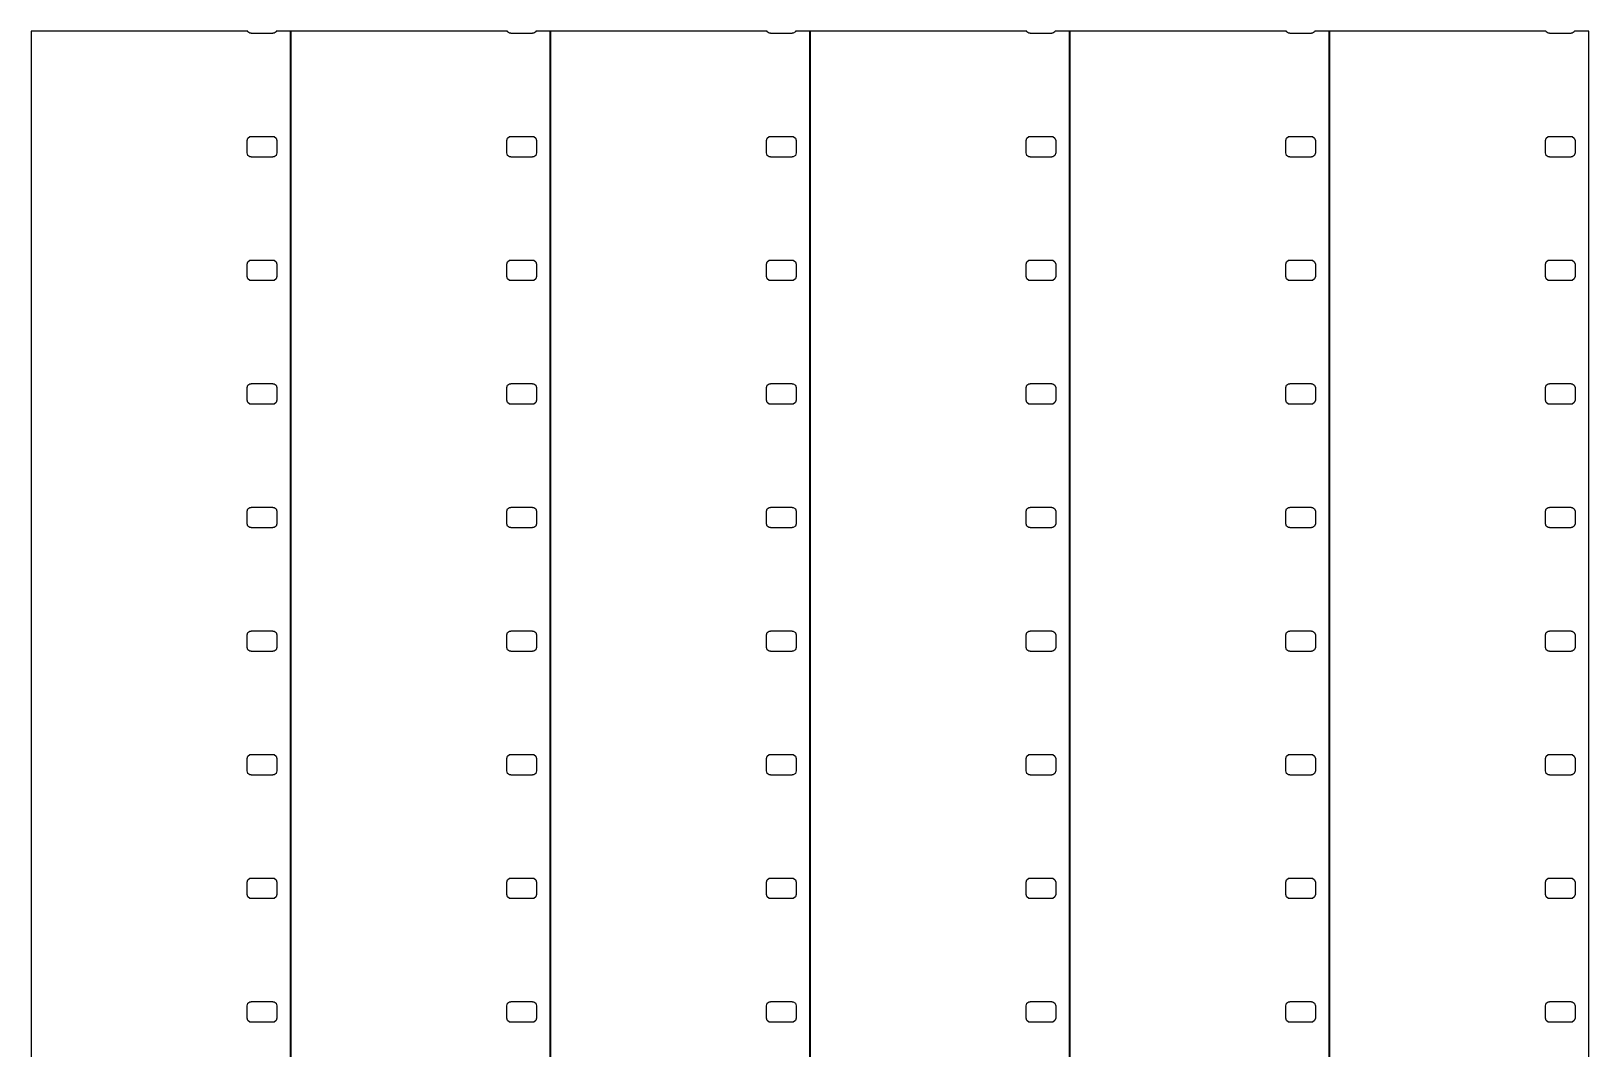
# Model space of a CAD drawing. Header units: metres. Extents: x -8 to 184, y -125 to 125.
# Drawn here: x 88.1 to 184.1, y 62.7 to 125.5 of the extents above; entities that cross this region are included whole.
import ezdxf

# ---------------------------------------------------------------- set-up
doc = ezdxf.new("R2010")
doc.units = ezdxf.units.M

msp = doc.modelspace()

# ---------------------------------------------------------------- linework, layer by layer
for p, q in [((101.417, 125.482), (88.06, 125.482)), ((88.06, 125.482), (88.06, -125.482)), ((101.429, 125.446), (101.417, 125.482)), ((101.554, 125.355), (101.429, 125.446)), ((101.631, 125.355), (101.554, 125.355)), ((101.631, 125.342), (101.631, 125.355)), ((102.96, 125.342), (101.631, 125.342)), ((103.037, 125.355), (102.96, 125.355)), ((102.96, 125.355), (102.96, 125.342)), ((103.162, 125.446), (103.037, 125.355)), ((103.174, 125.482), (103.162, 125.446)), ((104.06, 125.482), (103.174, 125.482)), ((104.06, -125.482), (104.06, 125.482)), ((117.427, 125.482), (104.07, 125.482)), ((104.07, 125.482), (104.07, -125.482)), ((117.439, 125.446), (117.427, 125.482)), ((117.564, 125.355), (117.439, 125.446)), ((117.641, 125.355), (117.564, 125.355)), ((117.641, 125.342), (117.641, 125.355)), ((118.97, 125.342), (117.641, 125.342)), ((119.047, 125.355), (118.97, 125.355)), ((118.97, 125.355), (118.97, 125.342)), ((119.172, 125.446), (119.047, 125.355)), ((119.184, 125.482), (119.172, 125.446)), ((120.07, 125.482), (119.184, 125.482)), ((120.07, -125.482), (120.07, 125.482)), ((133.437, 125.482), (120.08, 125.482)), ((120.08, 125.482), (120.08, -125.482)), ((133.449, 125.446), (133.437, 125.482)), ((133.574, 125.355), (133.449, 125.446)), ((133.651, 125.355), (133.574, 125.355)), ((133.651, 125.342), (133.651, 125.355)), ((134.98, 125.342), (133.651, 125.342)), ((135.057, 125.355), (134.98, 125.355)), ((134.98, 125.355), (134.98, 125.342)), ((135.182, 125.446), (135.057, 125.355)), ((135.194, 125.482), (135.182, 125.446)), ((136.08, 125.482), (135.194, 125.482)), ((136.08, -125.482), (136.08, 125.482)), ((149.447, 125.482), (136.09, 125.482)), ((136.09, 125.482), (136.09, -125.482)), ((149.459, 125.446), (149.447, 125.482)), ((149.584, 125.355), (149.459, 125.446)), ((149.661, 125.355), (149.584, 125.355)), ((149.661, 125.342), (149.661, 125.355)), ((150.99, 125.342), (149.661, 125.342)), ((151.067, 125.355), (150.99, 125.355)), ((150.99, 125.355), (150.99, 125.342)), ((151.192, 125.446), (151.067, 125.355)), ((151.204, 125.482), (151.192, 125.446)), ((152.09, 125.482), (151.204, 125.482)), ((152.09, -125.482), (152.09, 125.482)), ((165.457, 125.482), (152.1, 125.482)), ((152.1, 125.482), (152.1, -125.482)), ((165.469, 125.446), (165.457, 125.482)), ((165.594, 125.355), (165.469, 125.446)), ((165.671, 125.355), (165.594, 125.355)), ((165.671, 125.342), (165.671, 125.355)), ((167, 125.342), (165.671, 125.342)), ((167.077, 125.355), (167, 125.355)), ((167, 125.355), (167, 125.342)), ((167.202, 125.446), (167.077, 125.355)), ((167.214, 125.482), (167.202, 125.446)), ((168.1, 125.482), (167.214, 125.482)), ((168.1, -125.482), (168.1, 125.482)), ((181.467, 125.482), (168.11, 125.482)), ((168.11, 125.482), (168.11, -125.482)), ((181.479, 125.446), (181.467, 125.482)), ((181.604, 125.355), (181.479, 125.446)), ((181.681, 125.355), (181.604, 125.355)), ((181.681, 125.342), (181.681, 125.355)), ((183.01, 125.342), (181.681, 125.342)), ((183.087, 125.355), (183.01, 125.355)), ((183.01, 125.355), (183.01, 125.342)), ((183.212, 125.446), (183.087, 125.355)), ((183.224, 125.482), (183.212, 125.446)), ((184.11, 125.482), (183.224, 125.482)), ((184.11, -125.482), (184.11, 125.482)), ((101.381, 118.742), (101.429, 118.889)), ((101.381, 117.973), (101.381, 118.742)), ((101.429, 118.889), (101.554, 118.98)), ((101.554, 118.98), (101.631, 118.98)), ((101.631, 118.98), (101.631, 118.992)), ((101.631, 118.992), (102.96, 118.992)), ((102.96, 118.992), (102.96, 118.98)), ((102.96, 118.98), (103.037, 118.98)), ((103.037, 118.98), (103.162, 118.889)), ((103.162, 118.889), (103.21, 118.742)), ((103.21, 118.742), (103.21, 117.973)), ((117.391, 118.742), (117.439, 118.889)), ((117.391, 117.973), (117.391, 118.742)), ((117.439, 118.889), (117.564, 118.98)), ((117.564, 118.98), (117.641, 118.98)), ((117.641, 118.98), (117.641, 118.992)), ((117.641, 118.992), (118.97, 118.992)), ((118.97, 118.992), (118.97, 118.98)), ((118.97, 118.98), (119.047, 118.98)), ((119.047, 118.98), (119.172, 118.889)), ((119.172, 118.889), (119.22, 118.742)), ((119.22, 118.742), (119.22, 117.973)), ((133.401, 118.742), (133.449, 118.889)), ((133.401, 117.973), (133.401, 118.742)), ((133.449, 118.889), (133.574, 118.98)), ((133.574, 118.98), (133.651, 118.98)), ((133.651, 118.98), (133.651, 118.992)), ((133.651, 118.992), (134.98, 118.992)), ((134.98, 118.992), (134.98, 118.98)), ((134.98, 118.98), (135.057, 118.98)), ((135.057, 118.98), (135.182, 118.889)), ((135.182, 118.889), (135.23, 118.742)), ((135.23, 118.742), (135.23, 117.973)), ((149.411, 118.742), (149.459, 118.889)), ((149.411, 117.973), (149.411, 118.742)), ((149.459, 118.889), (149.584, 118.98)), ((149.584, 118.98), (149.661, 118.98)), ((149.661, 118.98), (149.661, 118.992)), ((149.661, 118.992), (150.99, 118.992)), ((150.99, 118.992), (150.99, 118.98)), ((150.99, 118.98), (151.067, 118.98)), ((151.067, 118.98), (151.192, 118.889)), ((151.192, 118.889), (151.24, 118.742)), ((151.24, 118.742), (151.24, 117.973)), ((165.421, 118.742), (165.469, 118.889)), ((165.421, 117.973), (165.421, 118.742)), ((165.469, 118.889), (165.594, 118.98)), ((165.594, 118.98), (165.671, 118.98)), ((165.671, 118.98), (165.671, 118.992)), ((165.671, 118.992), (167, 118.992)), ((167, 118.992), (167, 118.98)), ((167, 118.98), (167.077, 118.98)), ((167.077, 118.98), (167.202, 118.889)), ((167.202, 118.889), (167.25, 118.742)), ((167.25, 118.742), (167.25, 117.973)), ((181.431, 118.742), (181.479, 118.889)), ((181.431, 117.973), (181.431, 118.742)), ((181.479, 118.889), (181.604, 118.98)), ((181.604, 118.98), (181.681, 118.98)), ((181.681, 118.98), (181.681, 118.992)), ((181.681, 118.992), (183.01, 118.992)), ((183.01, 118.992), (183.01, 118.98)), ((183.01, 118.98), (183.087, 118.98)), ((183.087, 118.98), (183.212, 118.889)), ((183.212, 118.889), (183.26, 118.742)), ((183.26, 118.742), (183.26, 117.973)), ((101.429, 117.826), (101.381, 117.973)), ((101.554, 117.735), (101.429, 117.826)), ((101.631, 117.735), (101.554, 117.735)), ((101.631, 117.723), (101.631, 117.735)), ((102.96, 117.723), (101.631, 117.723)), ((103.037, 117.735), (102.96, 117.735)), ((102.96, 117.735), (102.96, 117.723)), ((103.162, 117.826), (103.037, 117.735)), ((103.21, 117.973), (103.162, 117.826)), ((117.439, 117.826), (117.391, 117.973)), ((117.564, 117.735), (117.439, 117.826)), ((117.641, 117.735), (117.564, 117.735)), ((117.641, 117.723), (117.641, 117.735)), ((118.97, 117.723), (117.641, 117.723)), ((119.047, 117.735), (118.97, 117.735)), ((118.97, 117.735), (118.97, 117.723)), ((119.172, 117.826), (119.047, 117.735)), ((119.22, 117.973), (119.172, 117.826)), ((133.449, 117.826), (133.401, 117.973)), ((133.574, 117.735), (133.449, 117.826)), ((133.651, 117.735), (133.574, 117.735)), ((133.651, 117.723), (133.651, 117.735)), ((134.98, 117.723), (133.651, 117.723)), ((135.057, 117.735), (134.98, 117.735)), ((134.98, 117.735), (134.98, 117.723)), ((135.182, 117.826), (135.057, 117.735)), ((135.23, 117.973), (135.182, 117.826)), ((149.459, 117.826), (149.411, 117.973)), ((149.584, 117.735), (149.459, 117.826)), ((149.661, 117.735), (149.584, 117.735)), ((149.661, 117.723), (149.661, 117.735)), ((150.99, 117.723), (149.661, 117.723)), ((151.067, 117.735), (150.99, 117.735)), ((150.99, 117.735), (150.99, 117.723)), ((151.192, 117.826), (151.067, 117.735)), ((151.24, 117.973), (151.192, 117.826)), ((165.469, 117.826), (165.421, 117.973)), ((165.594, 117.735), (165.469, 117.826)), ((165.671, 117.735), (165.594, 117.735)), ((165.671, 117.723), (165.671, 117.735)), ((167, 117.723), (165.671, 117.723)), ((167.077, 117.735), (167, 117.735)), ((167, 117.735), (167, 117.723)), ((167.202, 117.826), (167.077, 117.735)), ((167.25, 117.973), (167.202, 117.826)), ((181.479, 117.826), (181.431, 117.973)), ((181.604, 117.735), (181.479, 117.826)), ((181.681, 117.735), (181.604, 117.735)), ((181.681, 117.723), (181.681, 117.735)), ((183.01, 117.723), (181.681, 117.723)), ((183.087, 117.735), (183.01, 117.735)), ((183.01, 117.735), (183.01, 117.723)), ((183.212, 117.826), (183.087, 117.735)), ((183.26, 117.973), (183.212, 117.826)), ((101.381, 111.122), (101.429, 111.269)), ((101.381, 110.352), (101.381, 111.122)), ((101.429, 111.269), (101.554, 111.36)), ((101.554, 111.36), (101.631, 111.36)), ((101.631, 111.36), (101.631, 111.372)), ((101.631, 111.372), (102.96, 111.372)), ((102.96, 111.372), (102.96, 111.36)), ((102.96, 111.36), (103.037, 111.36)), ((103.037, 111.36), (103.162, 111.269)), ((103.162, 111.269), (103.21, 111.122)), ((103.21, 111.122), (103.21, 110.352)), ((117.391, 111.122), (117.439, 111.269)), ((117.391, 110.352), (117.391, 111.122)), ((117.439, 111.269), (117.564, 111.36)), ((117.564, 111.36), (117.641, 111.36)), ((117.641, 111.36), (117.641, 111.372)), ((117.641, 111.372), (118.97, 111.372)), ((118.97, 111.372), (118.97, 111.36)), ((118.97, 111.36), (119.047, 111.36)), ((119.047, 111.36), (119.172, 111.269)), ((119.172, 111.269), (119.22, 111.122)), ((119.22, 111.122), (119.22, 110.352)), ((133.401, 111.122), (133.449, 111.269)), ((133.401, 110.352), (133.401, 111.122)), ((133.449, 111.269), (133.574, 111.36)), ((133.574, 111.36), (133.651, 111.36)), ((133.651, 111.36), (133.651, 111.372)), ((133.651, 111.372), (134.98, 111.372)), ((134.98, 111.372), (134.98, 111.36)), ((134.98, 111.36), (135.057, 111.36)), ((135.057, 111.36), (135.182, 111.269)), ((135.182, 111.269), (135.23, 111.122)), ((135.23, 111.122), (135.23, 110.352)), ((149.411, 111.122), (149.459, 111.269)), ((149.411, 110.352), (149.411, 111.122)), ((149.459, 111.269), (149.584, 111.36)), ((149.584, 111.36), (149.661, 111.36)), ((149.661, 111.36), (149.661, 111.372)), ((149.661, 111.372), (150.99, 111.372)), ((150.99, 111.372), (150.99, 111.36)), ((150.99, 111.36), (151.067, 111.36)), ((151.067, 111.36), (151.192, 111.269)), ((151.192, 111.269), (151.24, 111.122)), ((151.24, 111.122), (151.24, 110.352)), ((165.421, 111.122), (165.469, 111.269)), ((165.421, 110.352), (165.421, 111.122)), ((165.469, 111.269), (165.594, 111.36)), ((165.594, 111.36), (165.671, 111.36)), ((165.671, 111.36), (165.671, 111.372)), ((165.671, 111.372), (167, 111.372)), ((167, 111.372), (167, 111.36)), ((167, 111.36), (167.077, 111.36)), ((167.077, 111.36), (167.202, 111.269)), ((167.202, 111.269), (167.25, 111.122)), ((167.25, 111.122), (167.25, 110.352)), ((181.431, 111.122), (181.479, 111.269)), ((181.431, 110.352), (181.431, 111.122)), ((181.479, 111.269), (181.604, 111.36)), ((181.604, 111.36), (181.681, 111.36)), ((181.681, 111.36), (181.681, 111.372)), ((181.681, 111.372), (183.01, 111.372)), ((183.01, 111.372), (183.01, 111.36)), ((183.01, 111.36), (183.087, 111.36)), ((183.087, 111.36), (183.212, 111.269)), ((183.212, 111.269), (183.26, 111.122)), ((183.26, 111.122), (183.26, 110.352)), ((101.429, 110.206), (101.381, 110.352)), ((101.554, 110.115), (101.429, 110.206)), ((101.631, 110.115), (101.554, 110.115)), ((101.631, 110.102), (101.631, 110.115)), ((102.96, 110.102), (101.631, 110.102)), ((103.037, 110.115), (102.96, 110.115)), ((102.96, 110.115), (102.96, 110.102)), ((103.162, 110.206), (103.037, 110.115)), ((103.21, 110.352), (103.162, 110.206)), ((117.439, 110.206), (117.391, 110.352)), ((117.564, 110.115), (117.439, 110.206)), ((117.641, 110.115), (117.564, 110.115)), ((117.641, 110.102), (117.641, 110.115)), ((118.97, 110.102), (117.641, 110.102)), ((119.047, 110.115), (118.97, 110.115)), ((118.97, 110.115), (118.97, 110.102)), ((119.172, 110.206), (119.047, 110.115)), ((119.22, 110.352), (119.172, 110.206)), ((133.449, 110.206), (133.401, 110.352)), ((133.574, 110.115), (133.449, 110.206)), ((133.651, 110.115), (133.574, 110.115)), ((133.651, 110.102), (133.651, 110.115)), ((134.98, 110.102), (133.651, 110.102)), ((135.057, 110.115), (134.98, 110.115)), ((134.98, 110.115), (134.98, 110.102)), ((135.182, 110.206), (135.057, 110.115)), ((135.23, 110.352), (135.182, 110.206)), ((149.459, 110.206), (149.411, 110.352)), ((149.584, 110.115), (149.459, 110.206)), ((149.661, 110.115), (149.584, 110.115)), ((149.661, 110.102), (149.661, 110.115)), ((150.99, 110.102), (149.661, 110.102)), ((151.067, 110.115), (150.99, 110.115)), ((150.99, 110.115), (150.99, 110.102)), ((151.192, 110.206), (151.067, 110.115)), ((151.24, 110.352), (151.192, 110.206)), ((165.469, 110.206), (165.421, 110.352)), ((165.594, 110.115), (165.469, 110.206)), ((165.671, 110.115), (165.594, 110.115)), ((165.671, 110.102), (165.671, 110.115)), ((167, 110.102), (165.671, 110.102)), ((167.077, 110.115), (167, 110.115)), ((167, 110.115), (167, 110.102)), ((167.202, 110.206), (167.077, 110.115)), ((167.25, 110.352), (167.202, 110.206)), ((181.479, 110.206), (181.431, 110.352)), ((181.604, 110.115), (181.479, 110.206)), ((181.681, 110.115), (181.604, 110.115)), ((181.681, 110.102), (181.681, 110.115)), ((183.01, 110.102), (181.681, 110.102)), ((183.087, 110.115), (183.01, 110.115)), ((183.01, 110.115), (183.01, 110.102)), ((183.212, 110.206), (183.087, 110.115)), ((183.26, 110.352), (183.212, 110.206)), ((101.429, 103.649), (101.554, 103.74)), ((101.554, 103.74), (101.631, 103.74)), ((101.631, 103.74), (101.631, 103.753)), ((101.631, 103.753), (102.96, 103.753)), ((102.96, 103.753), (102.96, 103.74)), ((102.96, 103.74), (103.037, 103.74)), ((103.037, 103.74), (103.162, 103.649)), ((117.439, 103.649), (117.564, 103.74)), ((117.564, 103.74), (117.641, 103.74)), ((117.641, 103.74), (117.641, 103.753)), ((117.641, 103.753), (118.97, 103.753)), ((118.97, 103.753), (118.97, 103.74)), ((118.97, 103.74), (119.047, 103.74)), ((119.047, 103.74), (119.172, 103.649)), ((133.449, 103.649), (133.574, 103.74)), ((133.574, 103.74), (133.651, 103.74)), ((133.651, 103.74), (133.651, 103.753)), ((133.651, 103.753), (134.98, 103.753)), ((134.98, 103.753), (134.98, 103.74)), ((134.98, 103.74), (135.057, 103.74)), ((135.057, 103.74), (135.182, 103.649)), ((149.459, 103.649), (149.584, 103.74)), ((149.584, 103.74), (149.661, 103.74)), ((149.661, 103.74), (149.661, 103.753)), ((149.661, 103.753), (150.99, 103.753)), ((150.99, 103.753), (150.99, 103.74)), ((150.99, 103.74), (151.067, 103.74)), ((151.067, 103.74), (151.192, 103.649)), ((165.469, 103.649), (165.594, 103.74)), ((165.594, 103.74), (165.671, 103.74)), ((165.671, 103.74), (165.671, 103.753)), ((165.671, 103.753), (167, 103.753)), ((167, 103.753), (167, 103.74)), ((167, 103.74), (167.077, 103.74)), ((167.077, 103.74), (167.202, 103.649)), ((181.479, 103.649), (181.604, 103.74)), ((181.604, 103.74), (181.681, 103.74)), ((181.681, 103.74), (181.681, 103.753)), ((181.681, 103.753), (183.01, 103.753)), ((183.01, 103.753), (183.01, 103.74)), ((183.01, 103.74), (183.087, 103.74)), ((183.087, 103.74), (183.212, 103.649)), ((101.381, 103.503), (101.429, 103.649)), ((101.381, 102.732), (101.381, 103.503)), ((103.162, 103.649), (103.21, 103.503)), ((103.21, 103.503), (103.21, 102.732)), ((117.391, 103.503), (117.439, 103.649)), ((117.391, 102.732), (117.391, 103.503)), ((119.172, 103.649), (119.22, 103.503)), ((119.22, 103.503), (119.22, 102.732)), ((133.401, 103.503), (133.449, 103.649)), ((133.401, 102.732), (133.401, 103.503)), ((135.182, 103.649), (135.23, 103.503)), ((135.23, 103.503), (135.23, 102.732)), ((149.411, 103.503), (149.459, 103.649)), ((149.411, 102.732), (149.411, 103.503)), ((151.192, 103.649), (151.24, 103.503)), ((151.24, 103.503), (151.24, 102.732)), ((165.421, 103.503), (165.469, 103.649)), ((165.421, 102.732), (165.421, 103.503)), ((167.202, 103.649), (167.25, 103.503)), ((167.25, 103.503), (167.25, 102.732)), ((181.431, 103.503), (181.479, 103.649)), ((181.431, 102.732), (181.431, 103.503)), ((183.212, 103.649), (183.26, 103.503)), ((183.26, 103.503), (183.26, 102.732)), ((101.429, 102.586), (101.381, 102.732)), ((101.554, 102.495), (101.429, 102.586)), ((101.631, 102.495), (101.554, 102.495)), ((101.631, 102.482), (101.631, 102.495)), ((102.96, 102.482), (101.631, 102.482)), ((103.037, 102.495), (102.96, 102.495)), ((102.96, 102.495), (102.96, 102.482)), ((103.162, 102.586), (103.037, 102.495)), ((103.21, 102.732), (103.162, 102.586)), ((117.439, 102.586), (117.391, 102.732)), ((117.564, 102.495), (117.439, 102.586)), ((117.641, 102.495), (117.564, 102.495)), ((117.641, 102.482), (117.641, 102.495)), ((118.97, 102.482), (117.641, 102.482)), ((119.047, 102.495), (118.97, 102.495)), ((118.97, 102.495), (118.97, 102.482)), ((119.172, 102.586), (119.047, 102.495)), ((119.22, 102.732), (119.172, 102.586)), ((133.449, 102.586), (133.401, 102.732)), ((133.574, 102.495), (133.449, 102.586)), ((133.651, 102.495), (133.574, 102.495)), ((133.651, 102.482), (133.651, 102.495)), ((134.98, 102.482), (133.651, 102.482)), ((135.057, 102.495), (134.98, 102.495)), ((134.98, 102.495), (134.98, 102.482)), ((135.182, 102.586), (135.057, 102.495)), ((135.23, 102.732), (135.182, 102.586)), ((149.459, 102.586), (149.411, 102.732)), ((149.584, 102.495), (149.459, 102.586)), ((149.661, 102.495), (149.584, 102.495)), ((149.661, 102.482), (149.661, 102.495)), ((150.99, 102.482), (149.661, 102.482)), ((151.067, 102.495), (150.99, 102.495)), ((150.99, 102.495), (150.99, 102.482)), ((151.192, 102.586), (151.067, 102.495)), ((151.24, 102.732), (151.192, 102.586)), ((165.469, 102.586), (165.421, 102.732)), ((165.594, 102.495), (165.469, 102.586)), ((165.671, 102.495), (165.594, 102.495)), ((165.671, 102.482), (165.671, 102.495)), ((167, 102.482), (165.671, 102.482)), ((167.077, 102.495), (167, 102.495)), ((167, 102.495), (167, 102.482)), ((167.202, 102.586), (167.077, 102.495)), ((167.25, 102.732), (167.202, 102.586)), ((181.479, 102.586), (181.431, 102.732)), ((181.604, 102.495), (181.479, 102.586)), ((181.681, 102.495), (181.604, 102.495)), ((181.681, 102.482), (181.681, 102.495)), ((183.01, 102.482), (181.681, 102.482)), ((183.087, 102.495), (183.01, 102.495)), ((183.01, 102.495), (183.01, 102.482)), ((183.212, 102.586), (183.087, 102.495)), ((183.26, 102.732), (183.212, 102.586)), ((101.429, 96.0294), (101.554, 96.1203)), ((101.554, 96.1203), (101.631, 96.1203)), ((101.631, 96.1203), (101.631, 96.1325)), ((101.631, 96.1325), (102.96, 96.1325)), ((102.96, 96.1325), (102.96, 96.1203)), ((102.96, 96.1203), (103.037, 96.1203)), ((103.037, 96.1203), (103.162, 96.0294)), ((117.439, 96.0294), (117.564, 96.1203)), ((117.564, 96.1203), (117.641, 96.1203)), ((117.641, 96.1203), (117.641, 96.1325)), ((117.641, 96.1325), (118.97, 96.1325)), ((118.97, 96.1325), (118.97, 96.1203)), ((118.97, 96.1203), (119.047, 96.1203)), ((119.047, 96.1203), (119.172, 96.0294)), ((133.449, 96.0294), (133.574, 96.1203)), ((133.574, 96.1203), (133.651, 96.1203)), ((133.651, 96.1203), (133.651, 96.1325)), ((133.651, 96.1325), (134.98, 96.1325)), ((134.98, 96.1325), (134.98, 96.1203)), ((134.98, 96.1203), (135.057, 96.1203)), ((135.057, 96.1203), (135.182, 96.0294)), ((149.459, 96.0294), (149.584, 96.1203)), ((149.584, 96.1203), (149.661, 96.1203)), ((149.661, 96.1203), (149.661, 96.1325)), ((149.661, 96.1325), (150.99, 96.1325)), ((150.99, 96.1325), (150.99, 96.1203)), ((150.99, 96.1203), (151.067, 96.1203)), ((151.067, 96.1203), (151.192, 96.0294)), ((165.469, 96.0294), (165.594, 96.1203)), ((165.594, 96.1203), (165.671, 96.1203)), ((165.671, 96.1203), (165.671, 96.1325)), ((165.671, 96.1325), (167, 96.1325)), ((167, 96.1325), (167, 96.1203)), ((167, 96.1203), (167.077, 96.1203)), ((167.077, 96.1203), (167.202, 96.0294)), ((181.479, 96.0294), (181.604, 96.1203)), ((181.604, 96.1203), (181.681, 96.1203)), ((181.681, 96.1203), (181.681, 96.1325)), ((181.681, 96.1325), (183.01, 96.1325)), ((183.01, 96.1325), (183.01, 96.1203)), ((183.01, 96.1203), (183.087, 96.1203)), ((183.087, 96.1203), (183.212, 96.0294)), ((101.381, 95.8825), (101.429, 96.0294)), ((101.381, 95.1125), (101.381, 95.8825)), ((101.429, 94.9655), (101.381, 95.1125)), ((103.162, 96.0294), (103.21, 95.8825)), ((103.21, 95.1125), (103.162, 94.9655)), ((103.21, 95.8825), (103.21, 95.1125)), ((117.391, 95.8825), (117.439, 96.0294)), ((117.391, 95.1125), (117.391, 95.8825)), ((117.439, 94.9655), (117.391, 95.1125)), ((119.172, 96.0294), (119.22, 95.8825)), ((119.22, 95.1125), (119.172, 94.9655)), ((119.22, 95.8825), (119.22, 95.1125)), ((133.401, 95.8825), (133.449, 96.0294)), ((133.401, 95.1125), (133.401, 95.8825)), ((133.449, 94.9655), (133.401, 95.1125)), ((135.182, 96.0294), (135.23, 95.8825)), ((135.23, 95.1125), (135.182, 94.9655)), ((135.23, 95.8825), (135.23, 95.1125)), ((149.411, 95.8825), (149.459, 96.0294)), ((149.411, 95.1125), (149.411, 95.8825)), ((149.459, 94.9655), (149.411, 95.1125)), ((151.192, 96.0294), (151.24, 95.8825)), ((151.24, 95.1125), (151.192, 94.9655)), ((151.24, 95.8825), (151.24, 95.1125)), ((165.421, 95.8825), (165.469, 96.0294)), ((165.421, 95.1125), (165.421, 95.8825)), ((165.469, 94.9655), (165.421, 95.1125)), ((167.202, 96.0294), (167.25, 95.8825)), ((167.25, 95.1125), (167.202, 94.9655)), ((167.25, 95.8825), (167.25, 95.1125)), ((181.431, 95.8825), (181.479, 96.0294)), ((181.431, 95.1125), (181.431, 95.8825)), ((181.479, 94.9655), (181.431, 95.1125)), ((183.212, 96.0294), (183.26, 95.8825)), ((183.26, 95.1125), (183.212, 94.9655)), ((183.26, 95.8825), (183.26, 95.1125)), ((101.554, 94.8747), (101.429, 94.9655)), ((101.631, 94.8747), (101.554, 94.8747)), ((101.631, 94.8625), (101.631, 94.8747)), ((102.96, 94.8625), (101.631, 94.8625)), ((103.037, 94.8747), (102.96, 94.8747)), ((102.96, 94.8747), (102.96, 94.8625)), ((103.162, 94.9655), (103.037, 94.8747)), ((117.564, 94.8747), (117.439, 94.9655)), ((117.641, 94.8747), (117.564, 94.8747)), ((117.641, 94.8625), (117.641, 94.8747)), ((118.97, 94.8625), (117.641, 94.8625)), ((119.047, 94.8747), (118.97, 94.8747)), ((118.97, 94.8747), (118.97, 94.8625)), ((119.172, 94.9655), (119.047, 94.8747)), ((133.574, 94.8747), (133.449, 94.9655)), ((133.651, 94.8747), (133.574, 94.8747)), ((133.651, 94.8625), (133.651, 94.8747)), ((134.98, 94.8625), (133.651, 94.8625)), ((135.057, 94.8747), (134.98, 94.8747)), ((134.98, 94.8747), (134.98, 94.8625)), ((135.182, 94.9655), (135.057, 94.8747)), ((149.584, 94.8747), (149.459, 94.9655)), ((149.661, 94.8747), (149.584, 94.8747)), ((149.661, 94.8625), (149.661, 94.8747)), ((150.99, 94.8625), (149.661, 94.8625)), ((151.067, 94.8747), (150.99, 94.8747)), ((150.99, 94.8747), (150.99, 94.8625)), ((151.192, 94.9655), (151.067, 94.8747)), ((165.594, 94.8747), (165.469, 94.9655)), ((165.671, 94.8747), (165.594, 94.8747)), ((165.671, 94.8625), (165.671, 94.8747)), ((167, 94.8625), (165.671, 94.8625)), ((167.077, 94.8747), (167, 94.8747)), ((167, 94.8747), (167, 94.8625)), ((167.202, 94.9655), (167.077, 94.8747)), ((181.604, 94.8747), (181.479, 94.9655)), ((181.681, 94.8747), (181.604, 94.8747)), ((181.681, 94.8625), (181.681, 94.8747)), ((183.01, 94.8625), (181.681, 94.8625)), ((183.087, 94.8747), (183.01, 94.8747)), ((183.01, 94.8747), (183.01, 94.8625)), ((183.212, 94.9655), (183.087, 94.8747)), ((101.381, 88.2625), (101.429, 88.4094)), ((101.429, 88.4094), (101.554, 88.5003)), ((101.554, 88.5003), (101.631, 88.5003)), ((101.631, 88.5003), (101.631, 88.5125)), ((101.631, 88.5125), (102.96, 88.5125)), ((102.96, 88.5125), (102.96, 88.5003)), ((102.96, 88.5003), (103.037, 88.5003)), ((103.037, 88.5003), (103.162, 88.4094)), ((103.162, 88.4094), (103.21, 88.2625)), ((117.391, 88.2625), (117.439, 88.4094)), ((117.439, 88.4094), (117.564, 88.5003)), ((117.564, 88.5003), (117.641, 88.5003)), ((117.641, 88.5003), (117.641, 88.5125)), ((117.641, 88.5125), (118.97, 88.5125)), ((118.97, 88.5125), (118.97, 88.5003)), ((118.97, 88.5003), (119.047, 88.5003)), ((119.047, 88.5003), (119.172, 88.4094)), ((119.172, 88.4094), (119.22, 88.2625)), ((133.401, 88.2625), (133.449, 88.4094)), ((133.449, 88.4094), (133.574, 88.5003)), ((133.574, 88.5003), (133.651, 88.5003)), ((133.651, 88.5003), (133.651, 88.5125)), ((133.651, 88.5125), (134.98, 88.5125)), ((134.98, 88.5125), (134.98, 88.5003)), ((134.98, 88.5003), (135.057, 88.5003)), ((135.057, 88.5003), (135.182, 88.4094)), ((135.182, 88.4094), (135.23, 88.2625)), ((149.411, 88.2625), (149.459, 88.4094)), ((149.459, 88.4094), (149.584, 88.5003)), ((149.584, 88.5003), (149.661, 88.5003)), ((149.661, 88.5003), (149.661, 88.5125)), ((149.661, 88.5125), (150.99, 88.5125)), ((150.99, 88.5125), (150.99, 88.5003)), ((150.99, 88.5003), (151.067, 88.5003)), ((151.067, 88.5003), (151.192, 88.4094)), ((151.192, 88.4094), (151.24, 88.2625)), ((165.421, 88.2625), (165.469, 88.4094)), ((165.469, 88.4094), (165.594, 88.5003)), ((165.594, 88.5003), (165.671, 88.5003)), ((165.671, 88.5003), (165.671, 88.5125)), ((165.671, 88.5125), (167, 88.5125)), ((167, 88.5125), (167, 88.5003)), ((167, 88.5003), (167.077, 88.5003)), ((167.077, 88.5003), (167.202, 88.4094)), ((167.202, 88.4094), (167.25, 88.2625)), ((181.431, 88.2625), (181.479, 88.4094)), ((181.479, 88.4094), (181.604, 88.5003)), ((181.604, 88.5003), (181.681, 88.5003)), ((181.681, 88.5003), (181.681, 88.5125)), ((181.681, 88.5125), (183.01, 88.5125)), ((183.01, 88.5125), (183.01, 88.5003)), ((183.01, 88.5003), (183.087, 88.5003)), ((183.087, 88.5003), (183.212, 88.4094)), ((183.212, 88.4094), (183.26, 88.2625)), ((101.381, 87.4925), (101.381, 88.2625)), ((101.429, 87.3456), (101.381, 87.4925)), ((103.21, 87.4925), (103.162, 87.3456)), ((103.21, 88.2625), (103.21, 87.4925)), ((117.391, 87.4925), (117.391, 88.2625)), ((117.439, 87.3456), (117.391, 87.4925)), ((119.22, 87.4925), (119.172, 87.3456)), ((119.22, 88.2625), (119.22, 87.4925)), ((133.401, 87.4925), (133.401, 88.2625)), ((133.449, 87.3456), (133.401, 87.4925)), ((135.23, 87.4925), (135.182, 87.3456)), ((135.23, 88.2625), (135.23, 87.4925)), ((149.411, 87.4925), (149.411, 88.2625)), ((149.459, 87.3456), (149.411, 87.4925)), ((151.24, 87.4925), (151.192, 87.3456)), ((151.24, 88.2625), (151.24, 87.4925)), ((165.421, 87.4925), (165.421, 88.2625)), ((165.469, 87.3456), (165.421, 87.4925)), ((167.25, 87.4925), (167.202, 87.3456)), ((167.25, 88.2625), (167.25, 87.4925)), ((181.431, 87.4925), (181.431, 88.2625)), ((181.479, 87.3456), (181.431, 87.4925)), ((183.26, 87.4925), (183.212, 87.3456)), ((183.26, 88.2625), (183.26, 87.4925)), ((101.554, 87.2547), (101.429, 87.3456)), ((101.631, 87.2547), (101.554, 87.2547)), ((101.631, 87.2425), (101.631, 87.2547)), ((102.96, 87.2425), (101.631, 87.2425)), ((103.037, 87.2547), (102.96, 87.2547)), ((102.96, 87.2547), (102.96, 87.2425)), ((103.162, 87.3456), (103.037, 87.2547)), ((117.564, 87.2547), (117.439, 87.3456)), ((117.641, 87.2547), (117.564, 87.2547)), ((117.641, 87.2425), (117.641, 87.2547)), ((118.97, 87.2425), (117.641, 87.2425)), ((119.047, 87.2547), (118.97, 87.2547)), ((118.97, 87.2547), (118.97, 87.2425)), ((119.172, 87.3456), (119.047, 87.2547)), ((133.574, 87.2547), (133.449, 87.3456)), ((133.651, 87.2547), (133.574, 87.2547)), ((133.651, 87.2425), (133.651, 87.2547)), ((134.98, 87.2425), (133.651, 87.2425)), ((135.057, 87.2547), (134.98, 87.2547)), ((134.98, 87.2547), (134.98, 87.2425)), ((135.182, 87.3456), (135.057, 87.2547)), ((149.584, 87.2547), (149.459, 87.3456)), ((149.661, 87.2547), (149.584, 87.2547)), ((149.661, 87.2425), (149.661, 87.2547)), ((150.99, 87.2425), (149.661, 87.2425)), ((151.067, 87.2547), (150.99, 87.2547)), ((150.99, 87.2547), (150.99, 87.2425)), ((151.192, 87.3456), (151.067, 87.2547)), ((165.594, 87.2547), (165.469, 87.3456)), ((165.671, 87.2547), (165.594, 87.2547)), ((165.671, 87.2425), (165.671, 87.2547)), ((167, 87.2425), (165.671, 87.2425)), ((167.077, 87.2547), (167, 87.2547)), ((167, 87.2547), (167, 87.2425)), ((167.202, 87.3456), (167.077, 87.2547)), ((181.604, 87.2547), (181.479, 87.3456)), ((181.681, 87.2547), (181.604, 87.2547)), ((181.681, 87.2425), (181.681, 87.2547)), ((183.01, 87.2425), (181.681, 87.2425)), ((183.087, 87.2547), (183.01, 87.2547)), ((183.01, 87.2547), (183.01, 87.2425)), ((183.212, 87.3456), (183.087, 87.2547)), ((101.381, 80.6425), (101.429, 80.7894)), ((101.429, 80.7894), (101.554, 80.8803)), ((101.554, 80.8803), (101.631, 80.8803)), ((101.631, 80.8803), (101.631, 80.8925)), ((101.631, 80.8925), (102.96, 80.8925)), ((102.96, 80.8925), (102.96, 80.8803)), ((102.96, 80.8803), (103.037, 80.8803)), ((103.037, 80.8803), (103.162, 80.7894)), ((103.162, 80.7894), (103.21, 80.6425)), ((117.391, 80.6425), (117.439, 80.7894)), ((117.439, 80.7894), (117.564, 80.8803)), ((117.564, 80.8803), (117.641, 80.8803)), ((117.641, 80.8803), (117.641, 80.8925)), ((117.641, 80.8925), (118.97, 80.8925)), ((118.97, 80.8925), (118.97, 80.8803)), ((118.97, 80.8803), (119.047, 80.8803)), ((119.047, 80.8803), (119.172, 80.7894)), ((119.172, 80.7894), (119.22, 80.6425)), ((133.401, 80.6425), (133.449, 80.7894)), ((133.449, 80.7894), (133.574, 80.8803)), ((133.574, 80.8803), (133.651, 80.8803)), ((133.651, 80.8803), (133.651, 80.8925)), ((133.651, 80.8925), (134.98, 80.8925)), ((134.98, 80.8925), (134.98, 80.8803)), ((134.98, 80.8803), (135.057, 80.8803)), ((135.057, 80.8803), (135.182, 80.7894)), ((135.182, 80.7894), (135.23, 80.6425)), ((149.411, 80.6425), (149.459, 80.7894)), ((149.459, 80.7894), (149.584, 80.8803)), ((149.584, 80.8803), (149.661, 80.8803)), ((149.661, 80.8803), (149.661, 80.8925)), ((149.661, 80.8925), (150.99, 80.8925)), ((150.99, 80.8925), (150.99, 80.8803)), ((150.99, 80.8803), (151.067, 80.8803)), ((151.067, 80.8803), (151.192, 80.7894)), ((151.192, 80.7894), (151.24, 80.6425)), ((165.421, 80.6425), (165.469, 80.7894)), ((165.469, 80.7894), (165.594, 80.8803)), ((165.594, 80.8803), (165.671, 80.8803)), ((165.671, 80.8803), (165.671, 80.8925)), ((165.671, 80.8925), (167, 80.8925)), ((167, 80.8925), (167, 80.8803)), ((167, 80.8803), (167.077, 80.8803)), ((167.077, 80.8803), (167.202, 80.7894)), ((167.202, 80.7894), (167.25, 80.6425)), ((181.431, 80.6425), (181.479, 80.7894)), ((181.479, 80.7894), (181.604, 80.8803)), ((181.604, 80.8803), (181.681, 80.8803)), ((181.681, 80.8803), (181.681, 80.8925)), ((181.681, 80.8925), (183.01, 80.8925)), ((183.01, 80.8925), (183.01, 80.8803)), ((183.01, 80.8803), (183.087, 80.8803)), ((183.087, 80.8803), (183.212, 80.7894)), ((183.212, 80.7894), (183.26, 80.6425)), ((101.381, 79.8725), (101.381, 80.6425)), ((101.429, 79.7256), (101.381, 79.8725)), ((101.554, 79.6347), (101.429, 79.7256)), ((103.162, 79.7256), (103.037, 79.6347)), ((103.21, 79.8725), (103.162, 79.7256)), ((103.21, 80.6425), (103.21, 79.8725)), ((117.391, 79.8725), (117.391, 80.6425)), ((117.439, 79.7256), (117.391, 79.8725)), ((117.564, 79.6347), (117.439, 79.7256)), ((119.172, 79.7256), (119.047, 79.6347)), ((119.22, 79.8725), (119.172, 79.7256)), ((119.22, 80.6425), (119.22, 79.8725)), ((133.401, 79.8725), (133.401, 80.6425)), ((133.449, 79.7256), (133.401, 79.8725)), ((133.574, 79.6347), (133.449, 79.7256)), ((135.182, 79.7256), (135.057, 79.6347)), ((135.23, 79.8725), (135.182, 79.7256)), ((135.23, 80.6425), (135.23, 79.8725)), ((149.411, 79.8725), (149.411, 80.6425)), ((149.459, 79.7256), (149.411, 79.8725)), ((149.584, 79.6347), (149.459, 79.7256)), ((151.192, 79.7256), (151.067, 79.6347)), ((151.24, 79.8725), (151.192, 79.7256)), ((151.24, 80.6425), (151.24, 79.8725)), ((165.421, 79.8725), (165.421, 80.6425)), ((165.469, 79.7256), (165.421, 79.8725)), ((165.594, 79.6347), (165.469, 79.7256)), ((167.202, 79.7256), (167.077, 79.6347)), ((167.25, 79.8725), (167.202, 79.7256)), ((167.25, 80.6425), (167.25, 79.8725)), ((181.431, 79.8725), (181.431, 80.6425)), ((181.479, 79.7256), (181.431, 79.8725)), ((181.604, 79.6347), (181.479, 79.7256)), ((183.212, 79.7256), (183.087, 79.6347)), ((183.26, 79.8725), (183.212, 79.7256)), ((183.26, 80.6425), (183.26, 79.8725)), ((101.631, 79.6347), (101.554, 79.6347)), ((101.631, 79.6225), (101.631, 79.6347)), ((102.96, 79.6225), (101.631, 79.6225)), ((103.037, 79.6347), (102.96, 79.6347)), ((102.96, 79.6347), (102.96, 79.6225)), ((117.641, 79.6347), (117.564, 79.6347)), ((117.641, 79.6225), (117.641, 79.6347)), ((118.97, 79.6225), (117.641, 79.6225)), ((119.047, 79.6347), (118.97, 79.6347)), ((118.97, 79.6347), (118.97, 79.6225)), ((133.651, 79.6347), (133.574, 79.6347)), ((133.651, 79.6225), (133.651, 79.6347)), ((134.98, 79.6225), (133.651, 79.6225)), ((135.057, 79.6347), (134.98, 79.6347)), ((134.98, 79.6347), (134.98, 79.6225)), ((149.661, 79.6347), (149.584, 79.6347)), ((149.661, 79.6225), (149.661, 79.6347)), ((150.99, 79.6225), (149.661, 79.6225)), ((151.067, 79.6347), (150.99, 79.6347)), ((150.99, 79.6347), (150.99, 79.6225)), ((165.671, 79.6347), (165.594, 79.6347)), ((165.671, 79.6225), (165.671, 79.6347)), ((167, 79.6225), (165.671, 79.6225)), ((167.077, 79.6347), (167, 79.6347)), ((167, 79.6347), (167, 79.6225)), ((181.681, 79.6347), (181.604, 79.6347)), ((181.681, 79.6225), (181.681, 79.6347)), ((183.01, 79.6225), (181.681, 79.6225)), ((183.087, 79.6347), (183.01, 79.6347)), ((183.01, 79.6347), (183.01, 79.6225)), ((101.381, 73.0225), (101.429, 73.1694)), ((101.381, 72.2525), (101.381, 73.0225)), ((101.429, 73.1694), (101.554, 73.2603)), ((101.554, 73.2603), (101.631, 73.2603)), ((101.631, 73.2603), (101.631, 73.2725)), ((101.631, 73.2725), (102.96, 73.2725)), ((102.96, 73.2725), (102.96, 73.2603)), ((102.96, 73.2603), (103.037, 73.2603)), ((103.037, 73.2603), (103.162, 73.1694)), ((103.162, 73.1694), (103.21, 73.0225)), ((103.21, 73.0225), (103.21, 72.2525)), ((117.391, 73.0225), (117.439, 73.1694)), ((117.391, 72.2525), (117.391, 73.0225)), ((117.439, 73.1694), (117.564, 73.2603)), ((117.564, 73.2603), (117.641, 73.2603)), ((117.641, 73.2603), (117.641, 73.2725)), ((117.641, 73.2725), (118.97, 73.2725)), ((118.97, 73.2725), (118.97, 73.2603)), ((118.97, 73.2603), (119.047, 73.2603)), ((119.047, 73.2603), (119.172, 73.1694)), ((119.172, 73.1694), (119.22, 73.0225)), ((119.22, 73.0225), (119.22, 72.2525)), ((133.401, 73.0225), (133.449, 73.1694)), ((133.401, 72.2525), (133.401, 73.0225)), ((133.449, 73.1694), (133.574, 73.2603)), ((133.574, 73.2603), (133.651, 73.2603)), ((133.651, 73.2603), (133.651, 73.2725)), ((133.651, 73.2725), (134.98, 73.2725)), ((134.98, 73.2725), (134.98, 73.2603)), ((134.98, 73.2603), (135.057, 73.2603)), ((135.057, 73.2603), (135.182, 73.1694)), ((135.182, 73.1694), (135.23, 73.0225)), ((135.23, 73.0225), (135.23, 72.2525)), ((149.411, 73.0225), (149.459, 73.1694)), ((149.411, 72.2525), (149.411, 73.0225)), ((149.459, 73.1694), (149.584, 73.2603)), ((149.584, 73.2603), (149.661, 73.2603)), ((149.661, 73.2603), (149.661, 73.2725)), ((149.661, 73.2725), (150.99, 73.2725)), ((150.99, 73.2725), (150.99, 73.2603)), ((150.99, 73.2603), (151.067, 73.2603)), ((151.067, 73.2603), (151.192, 73.1694)), ((151.192, 73.1694), (151.24, 73.0225)), ((151.24, 73.0225), (151.24, 72.2525)), ((165.421, 73.0225), (165.469, 73.1694)), ((165.421, 72.2525), (165.421, 73.0225)), ((165.469, 73.1694), (165.594, 73.2603)), ((165.594, 73.2603), (165.671, 73.2603)), ((165.671, 73.2603), (165.671, 73.2725)), ((165.671, 73.2725), (167, 73.2725)), ((167, 73.2725), (167, 73.2603)), ((167, 73.2603), (167.077, 73.2603)), ((167.077, 73.2603), (167.202, 73.1694)), ((167.202, 73.1694), (167.25, 73.0225)), ((167.25, 73.0225), (167.25, 72.2525)), ((181.431, 73.0225), (181.479, 73.1694)), ((181.431, 72.2525), (181.431, 73.0225)), ((181.479, 73.1694), (181.604, 73.2603)), ((181.604, 73.2603), (181.681, 73.2603)), ((181.681, 73.2603), (181.681, 73.2725)), ((181.681, 73.2725), (183.01, 73.2725)), ((183.01, 73.2725), (183.01, 73.2603)), ((183.01, 73.2603), (183.087, 73.2603)), ((183.087, 73.2603), (183.212, 73.1694)), ((183.212, 73.1694), (183.26, 73.0225)), ((183.26, 73.0225), (183.26, 72.2525)), ((101.429, 72.1055), (101.381, 72.2525)), ((101.554, 72.0147), (101.429, 72.1055)), ((103.162, 72.1055), (103.037, 72.0147)), ((103.21, 72.2525), (103.162, 72.1055)), ((117.439, 72.1055), (117.391, 72.2525)), ((117.564, 72.0147), (117.439, 72.1055)), ((119.172, 72.1055), (119.047, 72.0147)), ((119.22, 72.2525), (119.172, 72.1055)), ((133.449, 72.1055), (133.401, 72.2525)), ((133.574, 72.0147), (133.449, 72.1055)), ((135.182, 72.1055), (135.057, 72.0147)), ((135.23, 72.2525), (135.182, 72.1055)), ((149.459, 72.1055), (149.411, 72.2525)), ((149.584, 72.0147), (149.459, 72.1055)), ((151.192, 72.1055), (151.067, 72.0147)), ((151.24, 72.2525), (151.192, 72.1055)), ((165.469, 72.1055), (165.421, 72.2525)), ((165.594, 72.0147), (165.469, 72.1055)), ((167.202, 72.1055), (167.077, 72.0147)), ((167.25, 72.2525), (167.202, 72.1055)), ((181.479, 72.1055), (181.431, 72.2525)), ((181.604, 72.0147), (181.479, 72.1055)), ((183.212, 72.1055), (183.087, 72.0147)), ((183.26, 72.2525), (183.212, 72.1055)), ((101.631, 72.0147), (101.554, 72.0147)), ((101.631, 72.0025), (101.631, 72.0147)), ((102.96, 72.0025), (101.631, 72.0025)), ((103.037, 72.0147), (102.96, 72.0147)), ((102.96, 72.0147), (102.96, 72.0025)), ((117.641, 72.0147), (117.564, 72.0147)), ((117.641, 72.0025), (117.641, 72.0147)), ((118.97, 72.0025), (117.641, 72.0025)), ((119.047, 72.0147), (118.97, 72.0147)), ((118.97, 72.0147), (118.97, 72.0025)), ((133.651, 72.0147), (133.574, 72.0147)), ((133.651, 72.0025), (133.651, 72.0147)), ((134.98, 72.0025), (133.651, 72.0025)), ((135.057, 72.0147), (134.98, 72.0147)), ((134.98, 72.0147), (134.98, 72.0025)), ((149.661, 72.0147), (149.584, 72.0147)), ((149.661, 72.0025), (149.661, 72.0147)), ((150.99, 72.0025), (149.661, 72.0025)), ((151.067, 72.0147), (150.99, 72.0147)), ((150.99, 72.0147), (150.99, 72.0025)), ((165.671, 72.0147), (165.594, 72.0147)), ((165.671, 72.0025), (165.671, 72.0147)), ((167, 72.0025), (165.671, 72.0025)), ((167.077, 72.0147), (167, 72.0147)), ((167, 72.0147), (167, 72.0025)), ((181.681, 72.0147), (181.604, 72.0147)), ((181.681, 72.0025), (181.681, 72.0147)), ((183.01, 72.0025), (181.681, 72.0025)), ((183.087, 72.0147), (183.01, 72.0147)), ((183.01, 72.0147), (183.01, 72.0025)), ((101.381, 65.4025), (101.429, 65.5494)), ((101.381, 64.6325), (101.381, 65.4025)), ((101.429, 65.5494), (101.554, 65.6403)), ((101.554, 65.6403), (101.631, 65.6403)), ((101.631, 65.6403), (101.631, 65.6525)), ((101.631, 65.6525), (102.96, 65.6525)), ((102.96, 65.6525), (102.96, 65.6403)), ((102.96, 65.6403), (103.037, 65.6403)), ((103.037, 65.6403), (103.162, 65.5494)), ((103.162, 65.5494), (103.21, 65.4025)), ((103.21, 65.4025), (103.21, 64.6325)), ((117.391, 65.4025), (117.439, 65.5494)), ((117.391, 64.6325), (117.391, 65.4025)), ((117.439, 65.5494), (117.564, 65.6403)), ((117.564, 65.6403), (117.641, 65.6403)), ((117.641, 65.6403), (117.641, 65.6525)), ((117.641, 65.6525), (118.97, 65.6525)), ((118.97, 65.6525), (118.97, 65.6403)), ((118.97, 65.6403), (119.047, 65.6403)), ((119.047, 65.6403), (119.172, 65.5494)), ((119.172, 65.5494), (119.22, 65.4025)), ((119.22, 65.4025), (119.22, 64.6325)), ((133.401, 65.4025), (133.449, 65.5494)), ((133.401, 64.6325), (133.401, 65.4025)), ((133.449, 65.5494), (133.574, 65.6403)), ((133.574, 65.6403), (133.651, 65.6403)), ((133.651, 65.6403), (133.651, 65.6525)), ((133.651, 65.6525), (134.98, 65.6525)), ((134.98, 65.6525), (134.98, 65.6403)), ((134.98, 65.6403), (135.057, 65.6403)), ((135.057, 65.6403), (135.182, 65.5494)), ((135.182, 65.5494), (135.23, 65.4025)), ((135.23, 65.4025), (135.23, 64.6325)), ((149.411, 65.4025), (149.459, 65.5494)), ((149.411, 64.6325), (149.411, 65.4025)), ((149.459, 65.5494), (149.584, 65.6403)), ((149.584, 65.6403), (149.661, 65.6403)), ((149.661, 65.6403), (149.661, 65.6525)), ((149.661, 65.6525), (150.99, 65.6525)), ((150.99, 65.6525), (150.99, 65.6403)), ((150.99, 65.6403), (151.067, 65.6403)), ((151.067, 65.6403), (151.192, 65.5494)), ((151.192, 65.5494), (151.24, 65.4025)), ((151.24, 65.4025), (151.24, 64.6325)), ((165.421, 65.4025), (165.469, 65.5494)), ((165.421, 64.6325), (165.421, 65.4025)), ((165.469, 65.5494), (165.594, 65.6403)), ((165.594, 65.6403), (165.671, 65.6403)), ((165.671, 65.6403), (165.671, 65.6525)), ((165.671, 65.6525), (167, 65.6525)), ((167, 65.6525), (167, 65.6403)), ((167, 65.6403), (167.077, 65.6403)), ((167.077, 65.6403), (167.202, 65.5494)), ((167.202, 65.5494), (167.25, 65.4025)), ((167.25, 65.4025), (167.25, 64.6325)), ((181.431, 65.4025), (181.479, 65.5494)), ((181.431, 64.6325), (181.431, 65.4025)), ((181.479, 65.5494), (181.604, 65.6403)), ((181.604, 65.6403), (181.681, 65.6403)), ((181.681, 65.6403), (181.681, 65.6525)), ((181.681, 65.6525), (183.01, 65.6525)), ((183.01, 65.6525), (183.01, 65.6403)), ((183.01, 65.6403), (183.087, 65.6403)), ((183.087, 65.6403), (183.212, 65.5494)), ((183.212, 65.5494), (183.26, 65.4025)), ((183.26, 65.4025), (183.26, 64.6325)), ((101.429, 64.4855), (101.381, 64.6325)), ((101.554, 64.3947), (101.429, 64.4855)), ((101.631, 64.3947), (101.554, 64.3947)), ((101.631, 64.3825), (101.631, 64.3947)), ((102.96, 64.3825), (101.631, 64.3825)), ((103.037, 64.3947), (102.96, 64.3947)), ((102.96, 64.3947), (102.96, 64.3825)), ((103.162, 64.4855), (103.037, 64.3947)), ((103.21, 64.6325), (103.162, 64.4855)), ((117.439, 64.4855), (117.391, 64.6325)), ((117.564, 64.3947), (117.439, 64.4855)), ((117.641, 64.3947), (117.564, 64.3947)), ((117.641, 64.3825), (117.641, 64.3947)), ((118.97, 64.3825), (117.641, 64.3825)), ((119.047, 64.3947), (118.97, 64.3947)), ((118.97, 64.3947), (118.97, 64.3825)), ((119.172, 64.4855), (119.047, 64.3947)), ((119.22, 64.6325), (119.172, 64.4855)), ((133.449, 64.4855), (133.401, 64.6325)), ((133.574, 64.3947), (133.449, 64.4855)), ((133.651, 64.3947), (133.574, 64.3947)), ((133.651, 64.3825), (133.651, 64.3947)), ((134.98, 64.3825), (133.651, 64.3825)), ((135.057, 64.3947), (134.98, 64.3947)), ((134.98, 64.3947), (134.98, 64.3825)), ((135.182, 64.4855), (135.057, 64.3947)), ((135.23, 64.6325), (135.182, 64.4855)), ((149.459, 64.4855), (149.411, 64.6325)), ((149.584, 64.3947), (149.459, 64.4855)), ((149.661, 64.3947), (149.584, 64.3947)), ((149.661, 64.3825), (149.661, 64.3947)), ((150.99, 64.3825), (149.661, 64.3825)), ((151.067, 64.3947), (150.99, 64.3947)), ((150.99, 64.3947), (150.99, 64.3825)), ((151.192, 64.4855), (151.067, 64.3947)), ((151.24, 64.6325), (151.192, 64.4855)), ((165.469, 64.4855), (165.421, 64.6325)), ((165.594, 64.3947), (165.469, 64.4855)), ((165.671, 64.3947), (165.594, 64.3947)), ((165.671, 64.3825), (165.671, 64.3947)), ((167, 64.3825), (165.671, 64.3825)), ((167.077, 64.3947), (167, 64.3947)), ((167, 64.3947), (167, 64.3825)), ((167.202, 64.4855), (167.077, 64.3947)), ((167.25, 64.6325), (167.202, 64.4855)), ((181.479, 64.4855), (181.431, 64.6325)), ((181.604, 64.3947), (181.479, 64.4855)), ((181.681, 64.3947), (181.604, 64.3947)), ((181.681, 64.3825), (181.681, 64.3947)), ((183.01, 64.3825), (181.681, 64.3825)), ((183.087, 64.3947), (183.01, 64.3947)), ((183.01, 64.3947), (183.01, 64.3825)), ((183.212, 64.4855), (183.087, 64.3947)), ((183.26, 64.6325), (183.212, 64.4855))]:
    msp.add_line(p, q)

doc.saveas('drawing.dxf')
